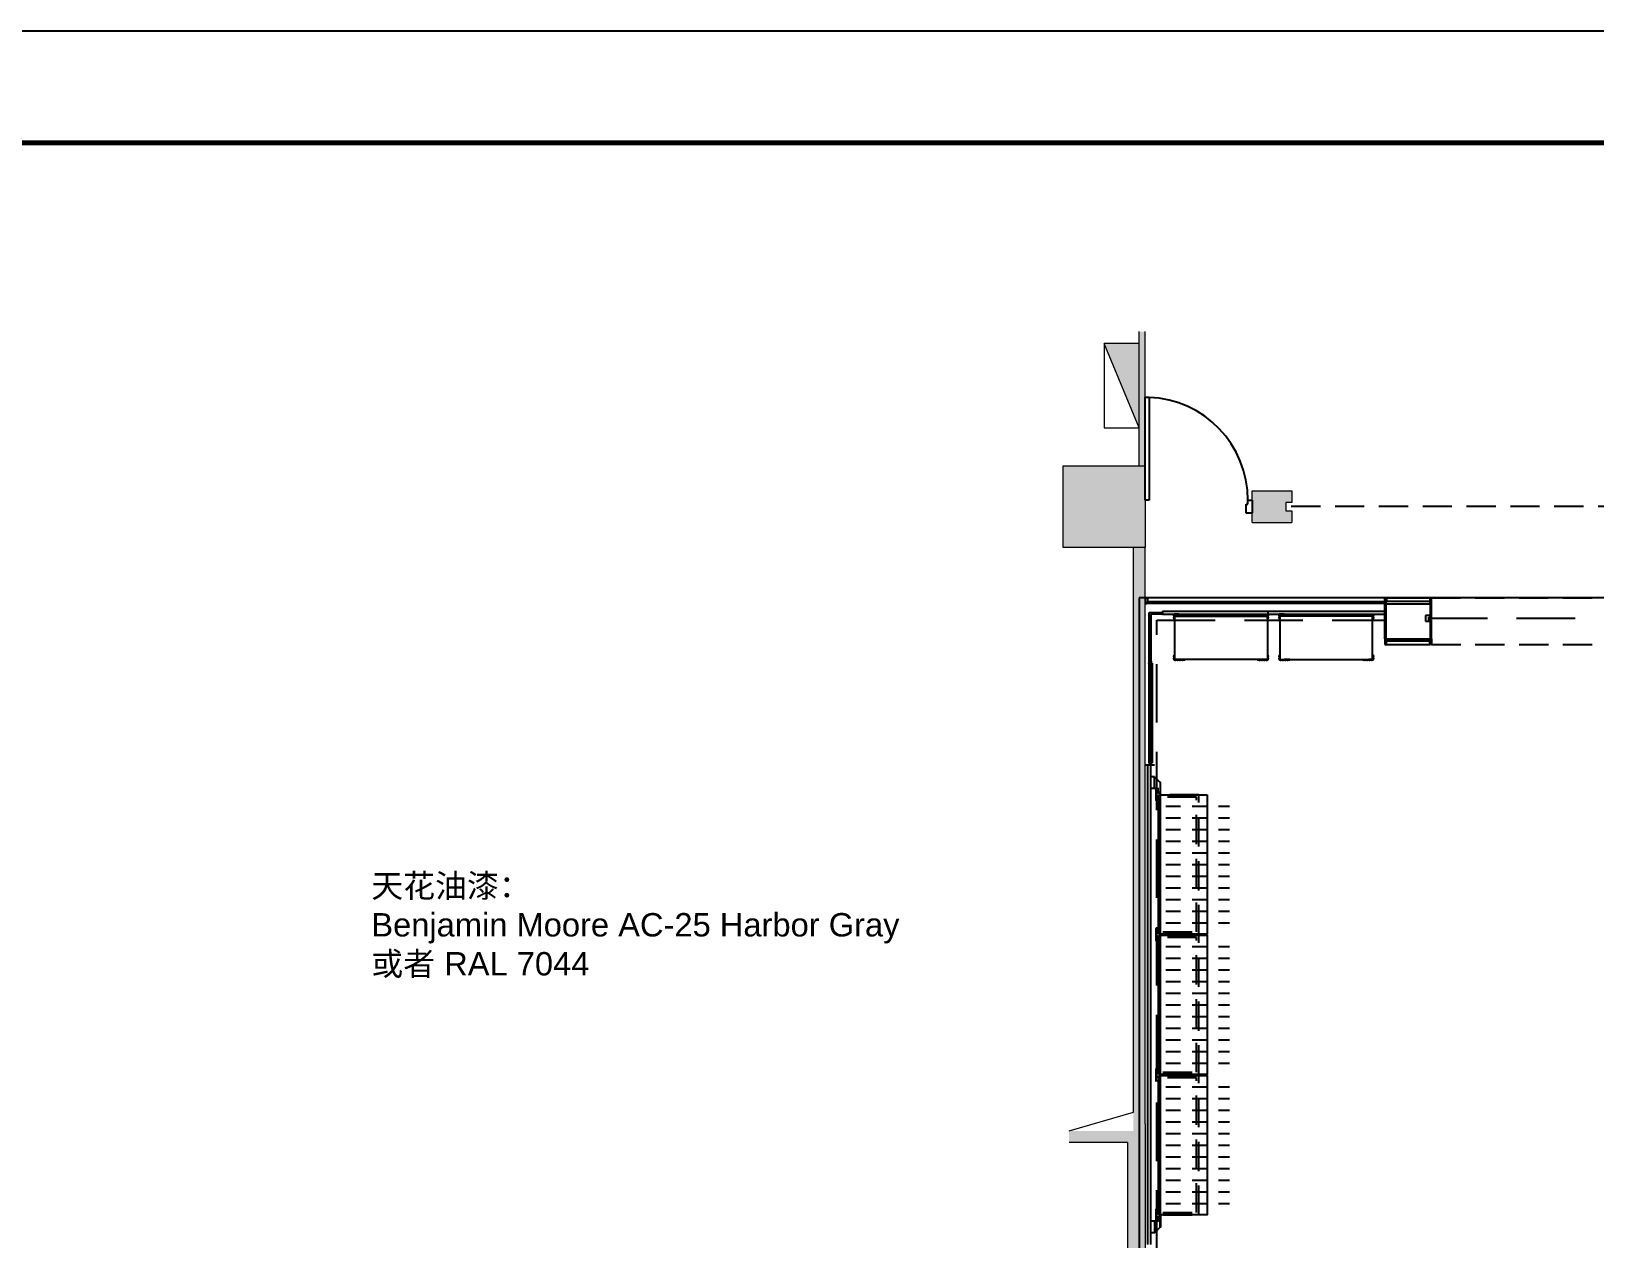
# Model space of a CAD drawing. Header units: millimetres. Extents: x 5896 to 6381, y 4295 to 4378.
# Drawn here: x 6187.07 to 6200.44, y 4367.4 to 4377.73 of the extents above; entities that cross this region are included whole.
import ezdxf

# ---------------------------------------------------------------- set-up
doc = ezdxf.new("R2010")
doc.units = ezdxf.units.MM
for name, pattern in [('HIDDEN', [0.375, 0.25, -0.125]), ('NASCOSTA', [0.375, 0.25, -0.125]), ('NASCOSTA2', [0.1875, 0.125, -0.0625]), ('PHANTOM2', [1.25, 0.625, -0.125, 0.125, -0.125, 0.125, -0.125]), ('TRATTEGGIATA', [0.75, 0.5, -0.25])]:
    doc.linetypes.add(name, pattern=pattern)
for name, color, linetype in [('1_AVT', 1, 'Continuous'), ('A-GLAZING', 2, 'Continuous'), ('ax-arredo piani', 2, 'Continuous'), ('ax-arredo piani rossi', 1, 'Continuous'), ('ax-arredo proiezioni', 1, 'NASCOSTA'), ('ax-arredo sez', 6, 'Continuous'), ('AX-proiez vestiti', 1, 'NASCOSTA2'), ('GA_X DIM', 8, 'Continuous'), ('Pareti02', 3, 'Continuous'), ('proiezioni', 2, 'NASCOSTA'), ('R-PIANI', 6, 'Continuous'), ('R-PROIEZIONI', 2, 'NASCOSTA'), ('sezioni 02', 3, 'Continuous'), ('Urban', 6, 'Continuous'), ('VITI', 1, 'Continuous'), ('图框', 254, 'Continuous')]:
    doc.layers.add(name, color=color, linetype=linetype)
doc.layers.add('LD_text', color=255, linetype='Continuous', lineweight=9)
doc.layers.add('R-PLANT', color=1, linetype='Continuous', lineweight=9)
doc.layers.add('PROIEZ-FASCIONE', color=7, linetype='TRATTEGGIATA', true_color=0xb4b08e)
doc.layers.add('R-BORDER', color=7, linetype='PHANTOM2', true_color=0xdb0000, plot=False)
doc.layers.add('R-HATCH', color=7, linetype='Continuous', lineweight=9, true_color=0xbababa)
doc.layers.add('R-WALL', color=7, linetype='Continuous', lineweight=9, true_color=0xbababa)
doc.styles.get("Standard").update_dxf_attribs({"font": 'Arial.ttf'})

# ---------------------------------------------------------------- blocks, each defined once
blk = doc.blocks.new('bullone fianco')
at = {"layer": 'VITI'}
for p, q in [((0, 0.008), (-0.003, 0.008)), ((-0.003, 0), (-0.003, 0.007)), ((0, 0.006), (-0.003, 0.006)), ((0, 0.001), (-0.003, 0.001)), ((0, -0.001), (0, 0.008)), ((0, 0.007), (0, 0.008)), ((0, 0), (0, 0.007)), ((0, 0.007), (0, 0.007)), ((0, 0), (0, -0.001)), ((0, 0), (0, 0)), ((0, -0.001), (-0.003, -0.001))]:
    blk.add_line(p, q, dxfattribs=at)
for centre, radius, start, end in [((-0.001, 0.007), 0.00209, 147.1328, 212.8672), ((0.005, 0.004), 0.00787, 163.2213, 196.7787), ((-0.001, 0), 0.00209, 147.1328, 212.8672)]:
    blk.add_arc(centre, radius, start, end, dxfattribs=at)
blk = doc.blocks.new('112')
at = {"layer": 'R-HATCH', "ltscale": 10000}
h = blk.add_hatch(color=253, dxfattribs=at)
h.dxf.hatch_style = 1
h.paths.add_polyline_path([(6096.031, 4424.259), (6095.981, 4424.259), (6095.981, 4423.114), (6096.031, 4423.114)])
h = blk.add_hatch(color=253, dxfattribs=at)
h.dxf.hatch_style = 1
h.paths.add_polyline_path([(6103.731, 4414.014), (6104.431, 4414.014), (6104.431, 4414.714), (6103.731, 4414.714)])
h.paths.add_polyline_path([(6104.431, 4422.412), (6104.431, 4423.112), (6103.731, 4423.112), (6103.731, 4422.412)])
h.paths.add_polyline_path([(6095.331, 4422.414), (6095.331, 4423.114), (6096.031, 4423.114), (6096.031, 4422.414)])
h.paths.add_polyline_path([(6096.031, 4414.014), (6096.031, 4414.714), (6095.331, 4414.714), (6095.331, 4414.014)])
h.paths.add_polyline_path([(6096.031, 4405.613), (6096.031, 4406.313), (6095.331, 4406.313), (6095.331, 4405.613)])
h.paths.add_polyline_path([(6087.631, 4405.804), (6087.631, 4406.504), (6086.931, 4406.504), (6086.931, 4405.804)])
h.paths.add_polyline_path([(6086.931, 4414.714), (6087.631, 4414.714), (6087.631, 4414.014), (6086.931, 4414.014)])
h = blk.add_hatch(color=253, dxfattribs=at)
h.dxf.hatch_style = 1
h.paths.add_polyline_path([(6097.286, 4422.899), (6096.946, 4422.899), (6096.946, 4422.629), (6097.286, 4422.629), (6097.286, 4422.729), (6097.236, 4422.729), (6097.236, 4422.799), (6097.286, 4422.799)])
h = blk.add_hatch(color=253, dxfattribs=at)
h.dxf.hatch_style = 1
h.paths.add_polyline_path([(6096.031, 4417.326), (6096.031, 4422.414), (6095.931, 4422.414), (6095.931, 4417.426), (6095.381, 4417.426), (6095.381, 4417.326), (6095.881, 4417.326), (6095.881, 4414.716), (6096.031, 4414.716)])
at = {"layer": 'R-PLANT', "ltscale": 10000}
h = blk.add_hatch(color=253, dxfattribs=at)
h.dxf.hatch_style = 1
h.paths.add_polyline_path([(6095.981, 4424.159), (6095.681, 4424.159), (6095.981, 4423.439)])
at = {"layer": '1_AVT', "color": 253, "ltscale": 10000}
blk.add_line((6096.066, 4423.699, 1.05), (6096.066, 4423.649, 1.05), dxfattribs=at)
at = {"layer": 'A-GLAZING', "color": 253, "linetype": 'TRATTEGGIATA'}
blk.add_line((6098.459, 4421.809), (6103.312, 4421.809), dxfattribs=at)
at = {"layer": 'ax-arredo piani', "color": 253, "elevation": 0}
for points in [[(6097.077, 4421.458), (6097.077, 4421.458), (6096.285, 4421.458), (6096.285, 4421.458), (6096.285, 4421.458), (6096.285, 4421.827), (6097.077, 4421.827), (6097.077, 4421.458)], [(6097.185, 4421.458), (6097.185, 4421.458), (6097.977, 4421.458), (6097.977, 4421.458), (6097.977, 4421.458), (6097.977, 4421.827), (6097.185, 4421.827), (6097.185, 4421.458)], [(6096.37, 4421.455), (6096.37, 4421.458), (6096.321, 4421.458), (6096.321, 4421.455)], [(6096.992, 4421.455), (6096.992, 4421.458), (6097.041, 4421.458), (6097.041, 4421.455)], [(6097.27, 4421.455), (6097.27, 4421.458), (6097.221, 4421.458), (6097.221, 4421.455)], [(6097.892, 4421.455), (6097.892, 4421.458), (6097.941, 4421.458), (6097.941, 4421.455)], [(6096.563, 4420.3), (6096.563, 4419.108), (6096.163, 4419.108), (6096.163, 4420.3)], [(6096.563, 4419.1), (6096.563, 4417.908), (6096.163, 4417.908), (6096.163, 4419.1)], [(6096.563, 4417.9), (6096.563, 4416.708), (6096.163, 4416.708), (6096.163, 4417.9)]]:
    blk.add_lwpolyline(points, close=True, dxfattribs=at)
at = {"layer": 'ax-arredo piani rossi', "color": 253}
for p, q in [((6098.095, 4421.984), (6098.467, 4421.984)), ((6098.096, 4421.584), (6098.466, 4421.584)), ((6096.091, 4421.424), (6096.091, 4420.574))]:
    blk.add_line(p, q, dxfattribs=at)
at = {"layer": 'ax-arredo proiezioni', "color": 253, "elevation": 0}
for points in [[(6096.183, 4419.108), (6096.492, 4419.108), (6096.492, 4420.3), (6096.183, 4420.3)], [(6096.183, 4419.128), (6096.472, 4419.128), (6096.472, 4420.28), (6096.183, 4420.28)], [(6096.183, 4417.908), (6096.492, 4417.908), (6096.492, 4419.1), (6096.183, 4419.1)], [(6096.183, 4417.928), (6096.472, 4417.928), (6096.472, 4419.08), (6096.183, 4419.08)], [(6096.183, 4416.708), (6096.492, 4416.708), (6096.492, 4417.9), (6096.183, 4417.9)], [(6096.183, 4416.728), (6096.472, 4416.728), (6096.472, 4417.88), (6096.183, 4417.88)]]:
    blk.add_lwpolyline(points, dxfattribs=at)
at = {"layer": 'ax-arredo sez', "color": 253}
for p, q in [((6096.066, 4421.427), (6096.066, 4421.859)), ((6096.066, 4421.859), (6096.181, 4421.859)), ((6096.181, 4421.844), (6096.081, 4421.844)), ((6096.081, 4421.844), (6096.081, 4421.427)), ((6096.181, 4421.859), (6096.181, 4421.844)), ((6096.181, 4421.859), (6096.181, 4421.859)), ((6097.081, 4421.859), (6097.081, 4421.844)), ((6096.063, 4421.424), (6096.063, 4421.427)), ((6096.063, 4421.427), (6096.081, 4421.427)), ((6096.091, 4421.424), (6096.063, 4421.424)), ((6096.073, 4421.424), (6096.063, 4421.424)), ((6096.063, 4421.424), (6096.063, 4420.574)), ((6096.081, 4421.427), (6096.066, 4421.427)), ((6096.073, 4421.423), (6096.074, 4421.424)), ((6096.073, 4420.574), (6096.073, 4421.424)), ((6096.073, 4420.575), (6096.073, 4421.423)), ((6096.074, 4421.424), (6096.08, 4421.424)), ((6096.08, 4421.424), (6096.081, 4421.423)), ((6096.081, 4421.444), (6096.084, 4421.444)), ((6096.081, 4421.427), (6096.081, 4421.444)), ((6096.081, 4421.423), (6096.081, 4420.575)), ((6096.084, 4421.444), (6096.084, 4421.427)), ((6096.084, 4421.427), (6096.091, 4421.427)), ((6096.091, 4421.427), (6096.091, 4421.424)), ((6096.091, 4420.574), (6096.063, 4420.574)), ((6096.063, 4420.574), (6096.063, 4420.571)), ((6096.063, 4420.574), (6096.073, 4420.574)), ((6096.063, 4420.571), (6096.081, 4420.571)), ((6096.074, 4420.574), (6096.073, 4420.575)), ((6096.08, 4420.574), (6096.074, 4420.574)), ((6096.081, 4420.575), (6096.08, 4420.574)), ((6096.081, 4420.571), (6096.081, 4420.554)), ((6096.084, 4420.554), (6096.084, 4420.571)), ((6096.084, 4420.571), (6096.091, 4420.571)), ((6096.091, 4420.571), (6096.091, 4420.574)), ((6096.081, 4420.554), (6096.084, 4420.554))]:
    blk.add_line(p, q, dxfattribs=at)
at = {"layer": 'ax-arredo sez', "color": 253, "elevation": 0}
for points in [[(6096.321, 4421.841), (6096.321, 4421.844), (6096.281, 4421.844), (6096.281, 4421.804), (6096.284, 4421.804), (6096.284, 4421.841), (6096.321, 4421.841)], [(6097.041, 4421.841), (6097.041, 4421.844), (6097.081, 4421.844), (6097.081, 4421.804), (6097.078, 4421.804), (6097.078, 4421.841), (6097.041, 4421.841)], [(6097.221, 4421.841), (6097.221, 4421.844), (6097.181, 4421.844), (6097.181, 4421.804), (6097.184, 4421.804), (6097.184, 4421.841), (6097.221, 4421.841)], [(6097.941, 4421.841), (6097.941, 4421.844), (6097.981, 4421.844), (6097.981, 4421.804), (6097.978, 4421.804), (6097.978, 4421.841), (6097.941, 4421.841)], [(6096.321, 4421.457), (6096.321, 4421.454), (6096.281, 4421.454), (6096.281, 4421.494), (6096.284, 4421.494), (6096.284, 4421.457), (6096.321, 4421.457)], [(6097.041, 4421.457), (6097.041, 4421.454), (6097.081, 4421.454), (6097.081, 4421.494), (6097.078, 4421.494), (6097.078, 4421.457), (6097.041, 4421.457)], [(6097.221, 4421.457), (6097.221, 4421.454), (6097.181, 4421.454), (6097.181, 4421.494), (6097.184, 4421.494), (6097.184, 4421.457), (6097.221, 4421.457)], [(6097.941, 4421.457), (6097.941, 4421.454), (6097.981, 4421.454), (6097.981, 4421.494), (6097.978, 4421.494), (6097.978, 4421.457), (6097.941, 4421.457)], [(6096.111, 4420.454), (6096.161, 4420.404), (6096.161, 4420.308), (6096.157, 4420.308), (6096.157, 4420.319), (6096.142, 4420.319), (6096.142, 4420.354), (6096.111, 4420.354), (6096.111, 4420.454), (6096.111, 4420.454)], [(6096.157, 4420.289), (6096.142, 4420.289), (6096.142, 4419.119), (6096.157, 4419.119), (6096.157, 4419.108), (6096.161, 4419.108), (6096.161, 4420.3), (6096.157, 4420.3), (6096.157, 4420.289)], [(6096.157, 4419.089), (6096.142, 4419.089), (6096.142, 4417.919), (6096.157, 4417.919), (6096.157, 4417.908), (6096.161, 4417.908), (6096.161, 4419.1), (6096.157, 4419.1), (6096.157, 4419.089)], [(6096.157, 4417.889), (6096.142, 4417.889), (6096.142, 4416.719), (6096.157, 4416.719), (6096.157, 4416.708), (6096.161, 4416.708), (6096.161, 4417.9), (6096.157, 4417.9), (6096.157, 4417.889)], [(6096.111, 4416.554), (6096.161, 4416.604), (6096.161, 4416.7), (6096.157, 4416.7), (6096.157, 4416.689), (6096.142, 4416.689), (6096.142, 4416.654), (6096.111, 4416.654), (6096.111, 4416.554), (6096.111, 4416.554)]]:
    blk.add_lwpolyline(points, dxfattribs=at)
for points in [[(6097.078, 4421.828), (6097.078, 4421.841), (6096.284, 4421.841), (6096.284, 4421.828)], [(6097.184, 4421.828), (6097.184, 4421.841), (6097.978, 4421.841), (6097.978, 4421.828)], [(6096.127, 4420.254), (6096.127, 4420.354), (6096.124, 4420.354), (6096.124, 4420.254)], [(6096.142, 4420.319), (6096.142, 4420.354), (6096.127, 4420.354), (6096.127, 4420.319)], [(6096.157, 4420.289), (6096.157, 4420.319), (6096.127, 4420.319), (6096.127, 4420.289)], [(6096.154, 4420.292), (6096.154, 4420.316), (6096.13, 4420.316), (6096.13, 4420.292)], [(6096.161, 4420.404), (6096.161, 4420.308), (6096.162, 4420.308), (6096.162, 4420.404)], [(6096.127, 4420.254), (6096.127, 4420.289), (6096.142, 4420.289), (6096.142, 4420.254)], [(6096.161, 4420.3), (6096.161, 4419.108), (6096.162, 4419.108), (6096.162, 4420.3)], [(6096.127, 4419.054), (6096.127, 4419.154), (6096.124, 4419.154), (6096.124, 4419.054)], [(6096.142, 4419.119), (6096.142, 4419.154), (6096.127, 4419.154), (6096.127, 4419.119)], [(6096.157, 4419.089), (6096.157, 4419.119), (6096.127, 4419.119), (6096.127, 4419.089)], [(6096.154, 4419.092), (6096.154, 4419.116), (6096.13, 4419.116), (6096.13, 4419.092)], [(6096.161, 4419.1), (6096.161, 4417.908), (6096.162, 4417.908), (6096.162, 4419.1)], [(6096.127, 4419.054), (6096.127, 4419.089), (6096.142, 4419.089), (6096.142, 4419.054)], [(6096.127, 4417.854), (6096.127, 4417.954), (6096.124, 4417.954), (6096.124, 4417.854)], [(6096.142, 4417.919), (6096.142, 4417.954), (6096.127, 4417.954), (6096.127, 4417.919)], [(6096.157, 4417.889), (6096.157, 4417.919), (6096.127, 4417.919), (6096.127, 4417.889)], [(6096.154, 4417.892), (6096.154, 4417.916), (6096.13, 4417.916), (6096.13, 4417.892)], [(6096.161, 4417.9), (6096.161, 4416.708), (6096.162, 4416.708), (6096.162, 4417.9)], [(6096.127, 4417.854), (6096.127, 4417.889), (6096.142, 4417.889), (6096.142, 4417.854)], [(6096.127, 4416.654), (6096.127, 4416.754), (6096.124, 4416.754), (6096.124, 4416.654)], [(6096.142, 4416.719), (6096.142, 4416.754), (6096.127, 4416.754), (6096.127, 4416.719)], [(6096.157, 4416.689), (6096.157, 4416.719), (6096.127, 4416.719), (6096.127, 4416.689)], [(6096.154, 4416.692), (6096.154, 4416.716), (6096.13, 4416.716), (6096.13, 4416.692)], [(6096.161, 4416.604), (6096.161, 4416.7), (6096.162, 4416.7), (6096.162, 4416.604)], [(6096.127, 4416.654), (6096.127, 4416.689), (6096.142, 4416.689), (6096.142, 4416.654)]]:
    blk.add_lwpolyline(points, close=True, dxfattribs=at)
at = {"layer": 'AX-proiez vestiti', "color": 253}
for p, q in [((6096.209, 4420.204), (6096.754, 4420.204)), ((6096.209, 4420.104), (6096.754, 4420.104)), ((6096.209, 4420.004), (6096.754, 4420.004)), ((6096.209, 4419.904), (6096.754, 4419.904)), ((6096.209, 4419.804), (6096.754, 4419.804)), ((6096.209, 4419.704), (6096.754, 4419.704)), ((6096.209, 4419.604), (6096.754, 4419.604)), ((6096.209, 4419.504), (6096.754, 4419.504)), ((6096.209, 4419.404), (6096.754, 4419.404)), ((6096.209, 4419.304), (6096.754, 4419.304)), ((6096.209, 4419.204), (6096.754, 4419.204)), ((6096.209, 4419.004), (6096.754, 4419.004)), ((6096.209, 4418.904), (6096.754, 4418.904)), ((6096.209, 4418.804), (6096.754, 4418.804)), ((6096.209, 4418.704), (6096.754, 4418.704)), ((6096.209, 4418.604), (6096.754, 4418.604)), ((6096.209, 4418.504), (6096.754, 4418.504)), ((6096.209, 4418.404), (6096.754, 4418.404)), ((6096.209, 4418.304), (6096.754, 4418.304)), ((6096.209, 4418.204), (6096.754, 4418.204)), ((6096.209, 4418.104), (6096.754, 4418.104)), ((6096.209, 4418.004), (6096.754, 4418.004)), ((6096.209, 4417.804), (6096.754, 4417.804)), ((6096.209, 4417.704), (6096.754, 4417.704)), ((6096.209, 4417.604), (6096.754, 4417.604)), ((6096.209, 4417.504), (6096.754, 4417.504)), ((6096.209, 4417.404), (6096.754, 4417.404)), ((6096.209, 4417.304), (6096.754, 4417.304)), ((6096.209, 4417.204), (6096.754, 4417.204)), ((6096.209, 4417.104), (6096.754, 4417.104)), ((6096.209, 4417.004), (6096.754, 4417.004)), ((6096.209, 4416.904), (6096.754, 4416.904)), ((6096.209, 4416.804), (6096.754, 4416.804))]:
    blk.add_line(p, q, dxfattribs=at)
at = {"layer": 'DEFPOINTS', "color": 253}
for p, q in [((6096.111, 4420.554), (6096.081, 4420.554)), ((6096.111, 4420.454), (6096.081, 4420.454)), ((6096.111, 4420.354), (6096.081, 4420.354)), ((6096.111, 4416.654), (6096.081, 4416.654)), ((6096.111, 4416.554), (6096.081, 4416.554))]:
    blk.add_line(p, q, dxfattribs=at)
at = {"layer": 'Pareti02', "color": 253}
for p, q in [((6096.181, 4421.869), (6098.081, 4421.869)), ((6096.181, 4421.869), (6096.181, 4421.844)), ((6096.181, 4421.844), (6098.081, 4421.844)), ((6098.081, 4421.844), (6098.081, 4421.894)), ((6096.081, 4420.554), (6096.031, 4420.554)), ((6096.056, 4416.454), (6096.056, 4420.554)), ((6096.081, 4416.454), (6096.081, 4420.554))]:
    blk.add_line(p, q, dxfattribs=at)
at = {"layer": 'PROIEZ-FASCIONE', "color": 253}
for p, q in [((6096.131, 4416.418), (6096.131, 4421.794)), ((6096.131, 4421.794), (6098.081, 4421.794))]:
    blk.add_line(p, q, dxfattribs=at)
at = {"layer": 'proiezioni', "color": 253}
for p, q in [((6098.48, 4421.984), (6103.291, 4421.984)), ((6098.481, 4421.584), (6103.29, 4421.584))]:
    blk.add_line(p, q, dxfattribs=at)
at = {"layer": 'R-BORDER', "color": 253, "ltscale": 10000}
for p, q in [((6107.154, 4421.984), (6095.981, 4421.984)), ((6095.981, 4421.984), (6095.981, 4411.946))]:
    blk.add_line(p, q, dxfattribs=at)
at = {"layer": 'R-PIANI', "color": 253, "ltscale": 10000}
for p, q in [((6096.031, 4422.819), (6096.031, 4423.699)), ((6096.031, 4423.699), (6096.066, 4423.699)), ((6096.066, 4423.699), (6096.066, 4422.819)), ((6096.066, 4422.819), (6096.031, 4422.819)), ((6096.896, 4422.709), (6096.896, 4422.784)), ((6096.896, 4422.784), (6096.911, 4422.784)), ((6096.911, 4422.784), (6096.911, 4422.819)), ((6096.911, 4422.819), (6096.946, 4422.819)), ((6096.946, 4422.819), (6096.946, 4422.709)), ((6096.946, 4422.709), (6096.896, 4422.709))]:
    blk.add_line(p, q, dxfattribs=at)
blk.add_arc((6096.035, 4422.824, 2.1), 0.875, 359.6659, 88.0094, dxfattribs=at)
at = {"layer": 'R-PLANT', "color": 253, "ltscale": 10000}
for p, q in [((6095.981, 4423.439), (6095.681, 4424.159)), ((6095.981, 4424.159), (6095.681, 4424.159)), ((6095.681, 4424.159), (6095.681, 4423.439)), ((6095.981, 4423.439), (6095.981, 4424.159)), ((6095.681, 4423.439), (6095.981, 4423.439))]:
    blk.add_line(p, q, dxfattribs=at)
at = {"layer": 'R-PROIEZIONI', "color": 253, "linetype": 'HIDDEN'}
blk.add_line((6103.531, 4422.764), (6097.236, 4422.764), dxfattribs=at)
at = {"layer": 'R-WALL', "color": 253, "ltscale": 10000}
for p, q in [((6095.981, 4423.114), (6095.981, 4424.263)), ((6096.031, 4423.114), (6096.031, 4424.261)), ((6095.331, 4422.414), (6095.331, 4423.114)), ((6095.331, 4423.114), (6096.031, 4423.114)), ((6096.031, 4423.114), (6096.031, 4422.414)), ((6096.946, 4422.629), (6096.946, 4422.899)), ((6096.946, 4422.899), (6097.286, 4422.899)), ((6097.286, 4422.899), (6097.286, 4422.799)), ((6097.286, 4422.799), (6097.236, 4422.799)), ((6097.236, 4422.799), (6097.236, 4422.729)), ((6097.236, 4422.729), (6097.286, 4422.729)), ((6097.286, 4422.729), (6097.286, 4422.629)), ((6096.946, 4422.629), (6097.286, 4422.629)), ((6096.031, 4422.414), (6095.331, 4422.414)), ((6095.931, 4417.586), (6095.931, 4422.414)), ((6096.031, 4417.486), (6096.031, 4422.414)), ((6095.381, 4417.426), (6095.931, 4417.586)), ((6095.381, 4417.426), (6095.931, 4417.586)), ((6096.031, 4417.486), (6096.031, 4414.714)), ((6095.881, 4417.326), (6095.381, 4417.326)), ((6095.881, 4417.326), (6095.881, 4414.714))]:
    blk.add_line(p, q, dxfattribs=at)
at = {"layer": 'sezioni 02', "color": 253}
for p, q in [((6096.036, 4421.954), (6096.036, 4421.984)), ((6096.036, 4421.984), (6096.051, 4421.984)), ((6096.036, 4421.934), (6096.036, 4421.954)), ((6096.036, 4421.954), (6096.036, 4421.954)), ((6096.046, 4421.934), (6096.036, 4421.934)), ((6096.051, 4421.954), (6096.046, 4421.954)), ((6096.046, 4421.954), (6096.046, 4421.934)), ((6096.051, 4421.984), (6096.051, 4421.954)), ((6098.081, 4421.954), (6098.081, 4421.984)), ((6098.081, 4421.984), (6098.096, 4421.984)), ((6098.081, 4421.934), (6098.081, 4421.954)), ((6098.081, 4421.954), (6098.081, 4421.954)), ((6098.081, 4421.934), (6098.091, 4421.934)), ((6098.081, 4421.634), (6098.081, 4421.934)), ((6098.091, 4421.934), (6098.081, 4421.934)), ((6098.096, 4421.954), (6098.091, 4421.954)), ((6098.091, 4421.954), (6098.091, 4421.934)), ((6098.471, 4421.954), (6098.091, 4421.954)), ((6098.091, 4421.954), (6098.091, 4421.934)), ((6098.091, 4421.934), (6098.091, 4421.634)), ((6098.091, 4421.934), (6098.471, 4421.934)), ((6098.096, 4421.984), (6098.096, 4421.954)), ((6098.481, 4421.984), (6098.466, 4421.984)), ((6098.466, 4421.984), (6098.466, 4421.954)), ((6098.466, 4421.954), (6098.471, 4421.954)), ((6098.471, 4421.954), (6098.471, 4421.934)), ((6098.471, 4421.934), (6098.471, 4421.954)), ((6098.481, 4421.934), (6098.471, 4421.934)), ((6098.471, 4421.934), (6098.471, 4421.834)), ((6098.471, 4421.934), (6098.481, 4421.934)), ((6098.481, 4421.934), (6098.481, 4421.984)), ((6098.481, 4421.82), (6098.481, 4421.934)), ((6098.481, 4421.834), (6098.431, 4421.834)), ((6098.431, 4421.834), (6098.431, 4421.784)), ((6098.431, 4421.784), (6098.459, 4421.784)), ((6098.459, 4421.784), (6098.459, 4421.82)), ((6098.459, 4421.82), (6098.481, 4421.82)), ((6098.481, 4421.797), (6098.459, 4421.797)), ((6098.459, 4421.797), (6098.459, 4421.784)), ((6098.459, 4421.784), (6098.481, 4421.784)), ((6098.471, 4421.784), (6098.471, 4421.634)), ((6098.481, 4421.82), (6098.481, 4421.834)), ((6098.481, 4421.634), (6098.481, 4421.797)), ((6098.481, 4421.784), (6098.481, 4421.797)), ((6098.082, 4421.634), (6098.081, 4421.633)), ((6098.091, 4421.634), (6098.081, 4421.634)), ((6098.081, 4421.633), (6098.081, 4421.584)), ((6098.081, 4421.584), (6098.096, 4421.584)), ((6098.091, 4421.634), (6098.082, 4421.634)), ((6098.091, 4421.614), (6098.091, 4421.634)), ((6098.091, 4421.614), (6098.091, 4421.634)), ((6098.091, 4421.634), (6098.471, 4421.634)), ((6098.096, 4421.614), (6098.091, 4421.614)), ((6098.471, 4421.614), (6098.091, 4421.614)), ((6098.096, 4421.584), (6098.096, 4421.614)), ((6098.466, 4421.584), (6098.466, 4421.614)), ((6098.466, 4421.614), (6098.471, 4421.614)), ((6098.481, 4421.584), (6098.466, 4421.584)), ((6098.471, 4421.634), (6098.481, 4421.634)), ((6098.471, 4421.634), (6098.48, 4421.634)), ((6098.471, 4421.614), (6098.471, 4421.634)), ((6098.471, 4421.634), (6098.471, 4421.614)), ((6098.48, 4421.634), (6098.481, 4421.633)), ((6098.481, 4421.633), (6098.481, 4421.584))]:
    blk.add_line(p, q, dxfattribs=at)
at = {"layer": 'Urban', "color": 253}
for p, q in [((6096.046, 4421.954), (6098.081, 4421.954)), ((6096.046, 4421.935), (6096.046, 4421.954)), ((6098.081, 4421.935), (6096.046, 4421.935)), ((6098.081, 4421.954), (6098.081, 4421.935))]:
    blk.add_line(p, q, dxfattribs=at)
at = {"layer": 'VITI', "color": 253, "elevation": 0}
for points in [[(6096.28, 4421.804), (6096.281, 4421.804), (6096.281, 4421.844), (6096.28, 4421.844)], [(6097.081, 4421.804), (6097.082, 4421.804), (6097.082, 4421.844), (6097.081, 4421.844)], [(6097.181, 4421.804), (6097.18, 4421.804), (6097.18, 4421.844), (6097.181, 4421.844)], [(6097.982, 4421.804), (6097.981, 4421.804), (6097.981, 4421.844), (6097.982, 4421.844)]]:
    blk.add_lwpolyline(points, close=True, dxfattribs=at)
for points in [[(6096.281, 4421.494), (6096.28, 4421.494), (6096.28, 4421.453), (6096.37, 4421.453), (6096.37, 4421.454), (6096.281, 4421.454), (6096.281, 4421.494)], [(6097.081, 4421.494), (6097.082, 4421.494), (6097.082, 4421.453), (6096.992, 4421.453), (6096.992, 4421.454), (6097.081, 4421.454), (6097.081, 4421.494)], [(6097.181, 4421.494), (6097.18, 4421.494), (6097.18, 4421.453), (6097.27, 4421.453), (6097.27, 4421.454), (6097.181, 4421.454), (6097.181, 4421.494)], [(6097.981, 4421.494), (6097.982, 4421.494), (6097.982, 4421.453), (6097.892, 4421.453), (6097.892, 4421.454), (6097.981, 4421.454), (6097.981, 4421.494)]]:
    blk.add_lwpolyline(points, dxfattribs=at)
at = {"layer": 'VITI', "color": 253, "extrusion": (0, 0, -1), "zscale": -1}
for p, rotation in [((-6096.28, 4421.838), 180), ((-6096.28, 4421.818), 180), ((-6097.008, 4421.453), 90), ((-6097.028, 4421.453), 90), ((-6097.048, 4421.453), 90), ((-6097.068, 4421.453), 90)]:
    blk.add_blockref('bullone fianco', p, dxfattribs=dict(at, rotation=rotation))
at = {"layer": 'VITI', "color": 253}
for p, rotation in [((6097.082, 4421.838), 180), ((6097.982, 4421.838), 180), ((6097.982, 4421.818), 180), ((6096.294, 4421.453), 90), ((6096.314, 4421.453), 90), ((6096.334, 4421.453), 90), ((6096.354, 4421.453), 90), ((6097.194, 4421.453), 90), ((6097.214, 4421.453), 90), ((6097.234, 4421.453), 90), ((6097.254, 4421.453), 90)]:
    blk.add_blockref('bullone fianco', p, dxfattribs=dict(at, rotation=rotation))
at = {"layer": 'VITI', "color": 253, "extrusion": (0, 0, -1), "zscale": -1}
for p in [(-6097.082, 4421.811), (-6097.082, 4421.48), (-6097.082, 4421.46)]:
    blk.add_blockref('bullone fianco', p, dxfattribs=at)
at = {"layer": 'VITI', "color": 253, "xscale": -1}
for p, rotation in [((6097.18, 4421.838), 180), ((6097.908, 4421.453), 270), ((6097.928, 4421.453), 270), ((6097.948, 4421.453), 270), ((6097.968, 4421.453), 270)]:
    blk.add_blockref('bullone fianco', p, dxfattribs=dict(at, rotation=rotation))
at = {"layer": 'VITI', "color": 253}
for p in [(6097.18, 4421.811), (6096.28, 4421.48), (6096.28, 4421.46), (6097.18, 4421.48), (6097.18, 4421.46)]:
    blk.add_blockref('bullone fianco', p, dxfattribs=at)
at = {"layer": 'VITI', "color": 253, "xscale": -1}
for p in [(6097.982, 4421.48), (6097.982, 4421.46)]:
    blk.add_blockref('bullone fianco', p, dxfattribs=at)
blk = doc.blocks.new('tukuang')
at = {"layer": '图框'}
blk.add_lwpolyline([(0, 0), (4200, 0), (4200, 2969.7), (0, 2969.7)], close=True, dxfattribs=at)
at = {"layer": '图框', "const_width": 4.24}
blk.add_lwpolyline([(212.1, 2870.7), (4101, 2870.7), (4101, 99), (212.1, 99)], close=True, dxfattribs=at)

msp = doc.modelspace()

# ---------------------------------------------------------------- block references
msp.add_blockref('112', (100.566, -49.103))
at = {"layer": 'GA_X DIM', "xscale": 0.009635294117647079, "yscale": 0.009635294117647079, "zscale": 0.009635294117647079}
msp.add_blockref('tukuang', (6178.831, 4349.112), dxfattribs=at)

# ---------------------------------------------------------------- texts
at = {"layer": 'LD_text', "insert": (6189.978, 4370.519, 0), "char_height": 0.2, "width": 4.72646, "attachment_point": 1}
msp.add_mtext('{\\fSimSun|b0|i0|c134|p2;天花油漆：}\\PBenjamin Moore AC-25 Harbor Gray \\P{\\fSimSun|b0|i0|c134|p2;或者} RAL 7044', dxfattribs=at)

doc.saveas('drawing.dxf')
